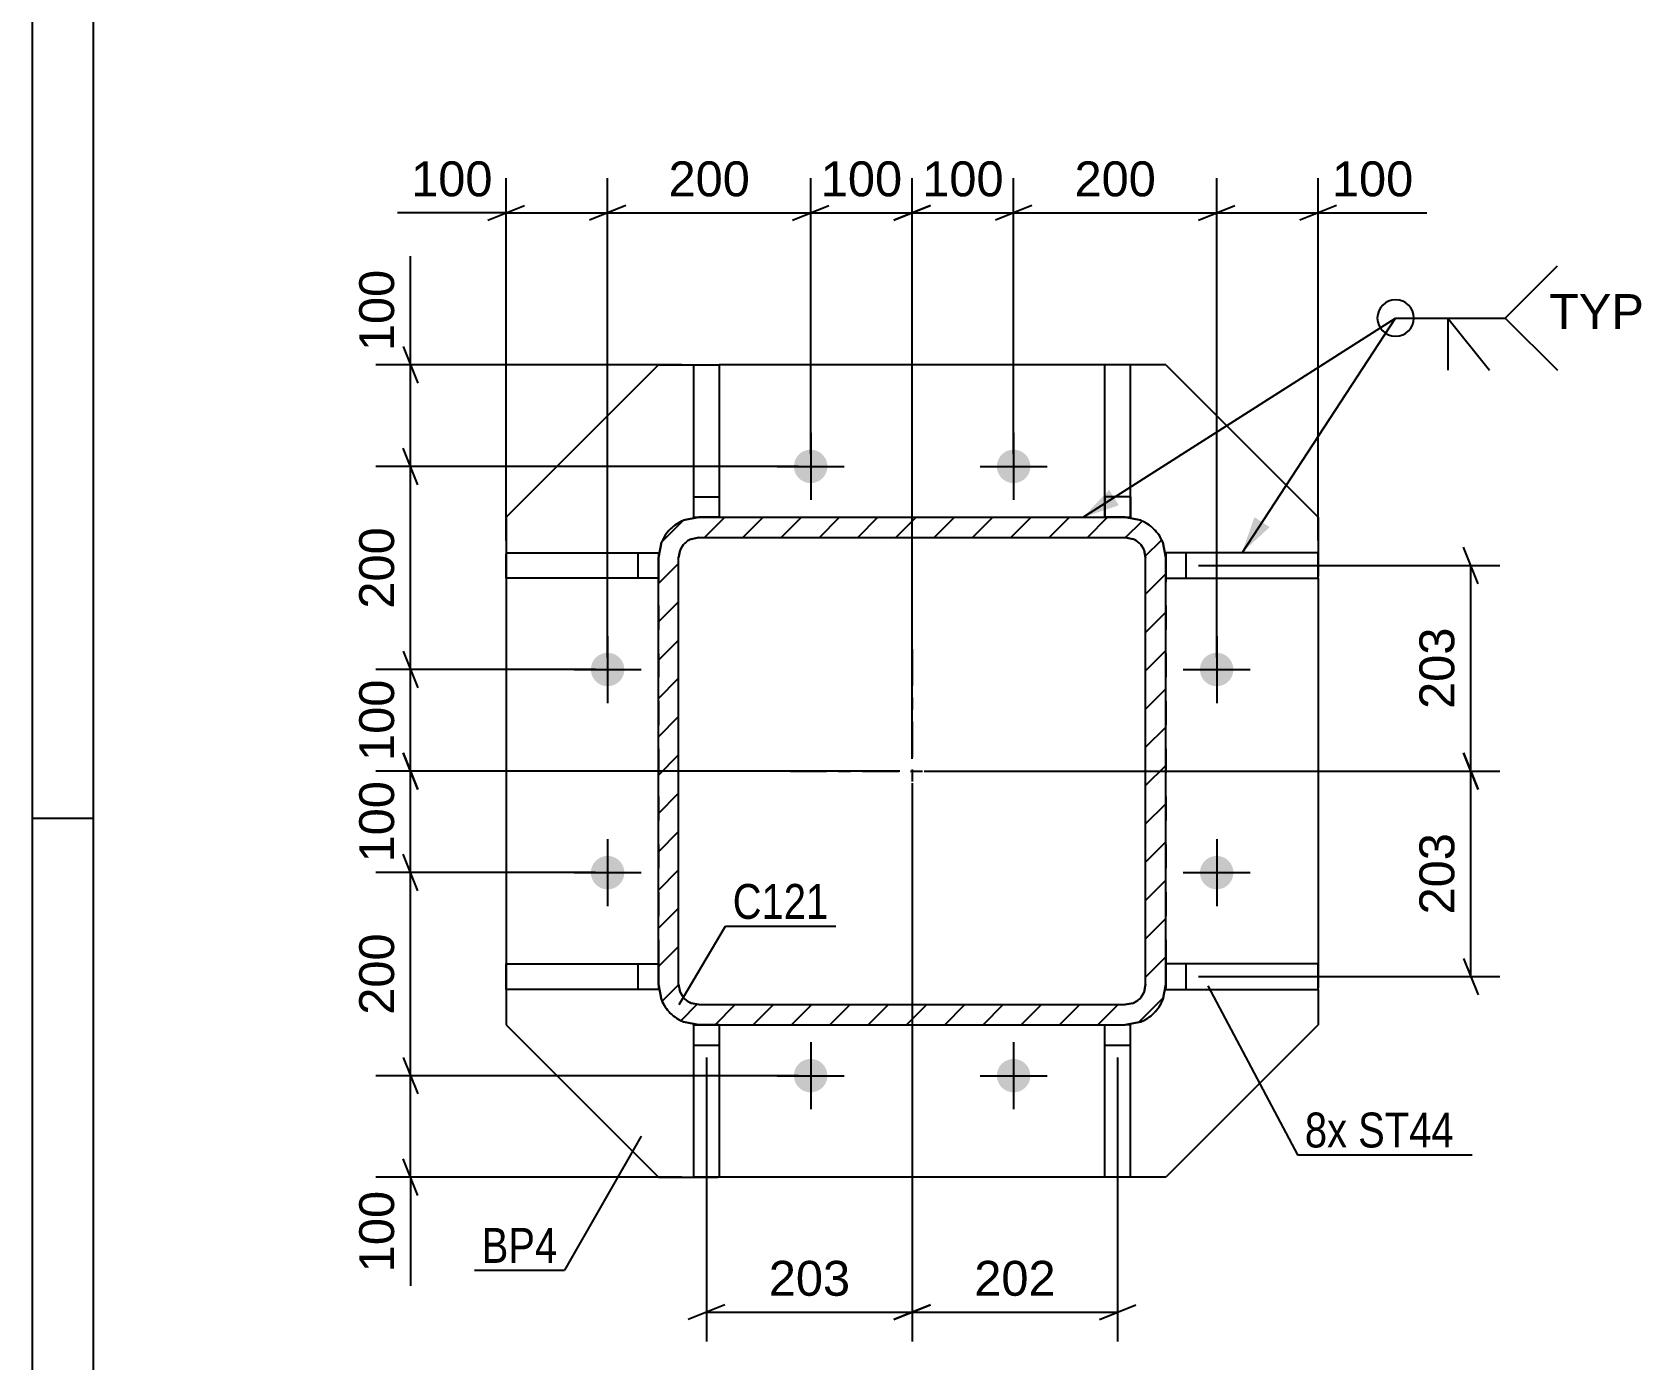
# Model space of a CAD drawing. Header units: millimetres. Extents: x -424 to 417, y -243 to 351.
# Drawn here: x -424.5 to -292.2, y -138.2 to -29.3 of the extents above; entities that cross this region are included whole.
import ezdxf

# ---------------------------------------------------------------- set-up
doc = ezdxf.new("R2010")
doc.units = ezdxf.units.MM
doc.linetypes.add('DXK_LINE_DOT2', pattern=[3.9198, 1.9599, -1.9599])
doc.linetypes.add('DXK_LINE_DOT3', pattern=[5.9187, 2.979, -0.9799, 0.9799, -0.9799])
doc.styles.add('Arial', font='ARIAL.TTF', dxfattribs={"height": 0.2})
doc.styles.add('Arial Narrow', font='ARIALN.TTF', dxfattribs={"height": 0.2})

# ---------------------------------------------------------------- blocks, each defined once
blk = doc.blocks.new('Unknown-284935898-1134')
at = {"color": 5, "linetype": 'Continuous'}
for p, q in [((-424.47, 351.23), (-424.47, -242.77)), ((-419.47, 346.23), (-419.47, -237.77)), ((-419.47, -93.77), (-424.47, -93.77))]:
    blk.add_line(p, q, dxfattribs=at)
blk = doc.blocks.new('Part-284935898-1626 - 1532')
at = {"color": 2, "linetype": 'Continuous'}
for p, q in [((-318.9, -71.97), (-331.4, -71.97)), ((-331.4, -71.97), (-331.4, -72.39)), ((-329.73, -74.06), (-329.73, -71.97)), ((-318.9, -74.06), (-318.9, -71.97)), ((-331.4, -74.06), (-318.9, -74.06))]:
    blk.add_line(p, q, dxfattribs=at)
at = {"color": 7, "linetype": 'DXK_LINE_DOT2'}
for p, q in [((-331.4, -72.39), (-331.4, -74.06)), ((-329.73, -74.06), (-329.73, -71.97)), ((-318.9, -74.06), (-318.9, -71.97))]:
    blk.add_line(p, q, dxfattribs=at)
blk = doc.blocks.new('Part-284935898-1566 - 1532')
at = {"linetype": 'Continuous'}
h = blk.add_hatch(dxfattribs=at)
h.set_pattern_fill('', scale=0.7, style=0, pattern_type=0)
h.set_pattern_definition([(45, (-371.0053, -69.31), (-1.571545, 1.571545), [])])
h.paths.add_polyline_path([(-369.73, -69.06), (-371.01, -69.31), (-372.09, -70.03), (-372.81, -71.11), (-373.06, -72.39), (-373.06, -107.39), (-372.81, -108.67), (-372.09, -109.75), (-371.01, -110.47), (-369.73, -110.72), (-334.73, -110.72), (-333.45, -110.47), (-332.37, -109.75), (-331.65, -108.67), (-331.4, -107.39), (-331.4, -72.39), (-331.65, -71.11), (-332.37, -70.03), (-333.45, -69.31), (-334.73, -69.06)])
h.paths.add_polyline_path([(-334.09, -70.85), (-333.55, -71.21), (-333.19, -71.75), (-333.06, -72.39), (-333.06, -107.39), (-333.19, -108.03), (-333.55, -108.57), (-334.09, -108.93), (-334.73, -109.06), (-369.73, -109.06), (-370.37, -108.93), (-370.91, -108.57), (-371.27, -108.03), (-371.4, -107.39), (-371.4, -72.39), (-371.27, -71.75), (-370.91, -71.21), (-370.37, -70.85), (-369.73, -70.72), (-334.73, -70.72)])
at = {"color": 7, "linetype": 'DXK_LINE_DOT2'}
for p, q in [((-371.01, -69.31), (-369.73, -69.06)), ((-369.73, -69.06), (-334.73, -69.06)), ((-334.73, -69.06), (-333.45, -69.31)), ((-373.06, -72.39), (-372.81, -71.11)), ((-369.73, -70.72), (-370.37, -70.85)), ((-369.73, -70.72), (-334.73, -70.72)), ((-334.09, -70.85), (-334.73, -70.72)), ((-331.65, -71.11), (-331.4, -72.39)), ((-373.06, -72.39), (-373.06, -107.39)), ((-371.27, -71.75), (-371.4, -72.39)), ((-371.4, -107.39), (-371.4, -72.39)), ((-333.06, -72.39), (-333.19, -71.75)), ((-333.06, -107.39), (-333.06, -72.39)), ((-331.4, -72.39), (-331.4, -107.39)), ((-372.81, -108.67), (-373.06, -107.39)), ((-371.4, -107.39), (-371.27, -108.03)), ((-333.19, -108.03), (-333.06, -107.39)), ((-331.4, -107.39), (-331.65, -108.67)), ((-370.37, -108.93), (-369.73, -109.06)), ((-369.73, -109.06), (-334.73, -109.06)), ((-334.73, -109.06), (-334.09, -108.93)), ((-369.73, -110.72), (-371.01, -110.47)), ((-369.73, -110.72), (-334.73, -110.72)), ((-333.45, -110.47), (-334.73, -110.72))]:
    blk.add_line(p, q, dxfattribs=at)
at = {"color": 2, "linetype": 'Continuous'}
for p, q in [((-369.73, -69.06), (-371.01, -69.31)), ((-369.73, -69.06), (-334.73, -69.06)), ((-333.45, -69.31), (-334.73, -69.06)), ((-372.81, -71.11), (-373.06, -72.39)), ((-370.37, -70.85), (-369.73, -70.72)), ((-369.73, -70.72), (-334.73, -70.72)), ((-334.73, -70.72), (-334.09, -70.85)), ((-331.4, -72.39), (-331.65, -71.11)), ((-373.06, -107.39), (-373.06, -72.39)), ((-371.4, -72.39), (-371.27, -71.75)), ((-371.4, -107.39), (-371.4, -72.39)), ((-333.19, -71.75), (-333.06, -72.39)), ((-333.06, -107.39), (-333.06, -72.39)), ((-331.4, -107.39), (-331.4, -72.39)), ((-373.06, -107.39), (-372.81, -108.67)), ((-371.27, -108.03), (-371.4, -107.39)), ((-333.06, -107.39), (-333.19, -108.03)), ((-331.65, -108.67), (-331.4, -107.39)), ((-369.73, -109.06), (-370.37, -108.93)), ((-369.73, -109.06), (-334.73, -109.06)), ((-334.09, -108.93), (-334.73, -109.06)), ((-371.01, -110.47), (-369.73, -110.72)), ((-369.73, -110.72), (-334.73, -110.72)), ((-334.73, -110.72), (-333.45, -110.47))]:
    blk.add_line(p, q, dxfattribs=at)
at = {"color": 7, "linetype": 'DXK_LINE_DOT3'}
for p, q in [((-352.23, -79.89), (-352.23, -99.89)), ((-362.23, -89.89), (-342.23, -89.89))]:
    blk.add_line(p, q, dxfattribs=at)
at = {"color": 7, "linetype": 'DXK_LINE_DOT2'}
for centre, radius, start, end in [((-369.73, -72.39), 3.33, 112.5, 157.5), ((-334.73, -72.39), 3.33, 22.5, 67.5), ((-369.73, -72.39), 1.67, 112.5, 157.5), ((-334.73, -72.39), 1.67, 22.5, 67.5), ((-369.73, -107.39), 1.67, 202.5, 247.5), ((-334.73, -107.39), 1.67, 292.5, 337.5), ((-369.73, -107.39), 3.33, 202.5, 247.5), ((-334.73, -107.39), 3.33, 292.5, 337.5)]:
    blk.add_arc(centre, radius, start, end, dxfattribs=at)
at = {"color": 2, "linetype": 'Continuous'}
for centre, radius, start, end in [((-369.73, -72.39), 3.33, 112.5, 157.5), ((-334.73, -72.39), 3.33, 22.5, 67.5), ((-369.73, -72.39), 1.67, 112.5, 157.5), ((-334.73, -72.39), 1.67, 22.5, 67.5), ((-369.73, -107.39), 1.67, 202.5, 247.5), ((-334.73, -107.39), 1.67, 292.5, 337.5), ((-369.73, -107.39), 3.33, 202.5, 247.5), ((-334.73, -107.39), 3.33, 292.5, 337.5)]:
    blk.add_arc(centre, radius, start, end, dxfattribs=at)
blk = doc.blocks.new('Bolt-284935898-1567 - 1532')
at = {"linetype": 'Continuous'}
for points in [[(-360.56, -63.51, -1), (-360.56, -66.26, -1)], [(-343.9, -63.51, -1), (-343.9, -66.26, -1)], [(-377.23, -80.18, -1), (-377.23, -82.93, -1)], [(-327.23, -80.18, -1), (-327.23, -82.93, -1)], [(-377.23, -96.85, -1), (-377.23, -99.6, -1)], [(-327.23, -96.85, -1), (-327.23, -99.6, -1)], [(-360.56, -113.51, -1), (-360.56, -116.26, -1)], [(-343.9, -113.51, -1), (-343.9, -116.26, -1)]]:
    blk.add_hatch(color=1, dxfattribs=at).paths.add_polyline_path(points)
at = {"color": 1, "linetype": 'Continuous'}
for p, q in [((-360.56, -62.14), (-360.56, -67.64)), ((-343.9, -62.14), (-343.9, -67.64)), ((-363.31, -64.89), (-357.81, -64.89)), ((-346.65, -64.89), (-341.15, -64.89)), ((-377.23, -78.81), (-377.23, -84.31)), ((-327.23, -78.81), (-327.23, -84.31)), ((-379.98, -81.56), (-374.48, -81.56)), ((-329.98, -81.56), (-324.48, -81.56)), ((-377.23, -95.47), (-377.23, -100.97)), ((-327.23, -95.47), (-327.23, -100.97)), ((-379.98, -98.22), (-374.48, -98.22)), ((-329.98, -98.22), (-324.48, -98.22)), ((-360.56, -112.14), (-360.56, -117.64)), ((-343.9, -112.14), (-343.9, -117.64)), ((-363.31, -114.89), (-357.81, -114.89)), ((-346.65, -114.89), (-341.15, -114.89))]:
    blk.add_line(p, q, dxfattribs=at)
blk = doc.blocks.new('Part-284935898-1631 - 1532')
at = {"color": 2, "linetype": 'Continuous'}
for p, q in [((-318.9, -105.72), (-331.4, -105.72)), ((-329.73, -107.81), (-329.73, -105.72)), ((-318.9, -107.81), (-318.9, -105.72)), ((-331.4, -107.81), (-331.4, -107.39)), ((-331.4, -107.81), (-318.9, -107.81))]:
    blk.add_line(p, q, dxfattribs=at)
at = {"color": 7, "linetype": 'DXK_LINE_DOT2'}
for p, q in [((-331.4, -105.72), (-331.4, -107.81)), ((-329.73, -107.81), (-329.73, -105.72)), ((-318.9, -107.81), (-318.9, -105.72))]:
    blk.add_line(p, q, dxfattribs=at)
blk = doc.blocks.new('Part-284935898-1616 - 1532')
at = {"color": 2, "linetype": 'Continuous'}
for p, q in [((-385.56, -71.97), (-373.06, -71.97)), ((-385.56, -71.97), (-385.56, -74.06)), ((-374.73, -74.06), (-374.73, -71.97)), ((-373.06, -71.97), (-373.06, -72.39)), ((-373.06, -74.06), (-385.56, -74.06))]:
    blk.add_line(p, q, dxfattribs=at)
at = {"color": 7, "linetype": 'DXK_LINE_DOT2'}
for p, q in [((-385.56, -74.06), (-385.56, -71.97)), ((-374.73, -74.06), (-374.73, -71.97)), ((-373.06, -72.39), (-373.06, -74.06))]:
    blk.add_line(p, q, dxfattribs=at)
blk = doc.blocks.new('Part-284935898-1621 - 1532')
at = {"color": 2, "linetype": 'Continuous'}
for p, q in [((-385.56, -105.72), (-373.06, -105.72)), ((-385.56, -107.81), (-385.56, -105.72)), ((-374.73, -107.81), (-374.73, -105.72)), ((-373.06, -107.81), (-385.56, -107.81)), ((-373.06, -107.39), (-373.06, -107.81))]:
    blk.add_line(p, q, dxfattribs=at)
at = {"color": 7, "linetype": 'DXK_LINE_DOT2'}
for p, q in [((-385.56, -107.81), (-385.56, -105.72)), ((-374.73, -107.81), (-374.73, -105.72)), ((-373.06, -105.72), (-373.06, -107.39))]:
    blk.add_line(p, q, dxfattribs=at)
blk = doc.blocks.new('Part-284935898-1636 - 1532')
at = {"color": 2, "linetype": 'Continuous'}
for p, q in [((-336.4, -123.22), (-336.4, -110.72)), ((-334.31, -110.72), (-334.73, -110.72)), ((-334.31, -123.22), (-334.31, -110.72)), ((-336.4, -112.39), (-334.31, -112.39)), ((-334.31, -123.22), (-336.4, -123.22))]:
    blk.add_line(p, q, dxfattribs=at)
at = {"color": 7, "linetype": 'DXK_LINE_DOT2'}
for p, q in [((-336.4, -112.39), (-336.4, -110.72)), ((-336.4, -110.72), (-334.73, -110.72)), ((-334.31, -112.39), (-334.31, -110.72))]:
    blk.add_line(p, q, dxfattribs=at)
blk = doc.blocks.new('Part-284935898-1641 - 1532')
at = {"color": 2, "linetype": 'Continuous'}
for p, q in [((-370.15, -123.22), (-370.15, -110.72)), ((-370.15, -110.72), (-369.73, -110.72)), ((-368.06, -110.72), (-368.06, -123.22)), ((-370.15, -112.39), (-368.06, -112.39)), ((-368.06, -123.22), (-370.15, -123.22))]:
    blk.add_line(p, q, dxfattribs=at)
at = {"color": 7, "linetype": 'DXK_LINE_DOT2'}
blk.add_line((-368.06, -110.72), (-369.73, -110.72), dxfattribs=at)
blk = doc.blocks.new('Part-284935898-1646 - 1532')
at = {"color": 2, "linetype": 'Continuous'}
for p, q in [((-334.31, -56.56), (-336.4, -56.56)), ((-336.4, -69.06), (-336.4, -56.56)), ((-334.31, -69.06), (-334.31, -56.56)), ((-334.31, -67.39), (-336.4, -67.39)), ((-334.73, -69.06), (-334.31, -69.06))]:
    blk.add_line(p, q, dxfattribs=at)
at = {"color": 7, "linetype": 'DXK_LINE_DOT2'}
for p, q in [((-336.4, -67.39), (-336.4, -69.06)), ((-334.31, -67.39), (-334.31, -69.06)), ((-334.73, -69.06), (-336.4, -69.06))]:
    blk.add_line(p, q, dxfattribs=at)
blk = doc.blocks.new('Part-284935898-1651 - 1532')
at = {"color": 2, "linetype": 'Continuous'}
for p, q in [((-370.15, -69.06), (-370.15, -56.56)), ((-370.15, -56.56), (-368.06, -56.56)), ((-368.06, -56.56), (-368.06, -69.06)), ((-370.15, -67.39), (-368.06, -67.39)), ((-370.15, -69.06), (-369.73, -69.06))]:
    blk.add_line(p, q, dxfattribs=at)
at = {"color": 7, "linetype": 'DXK_LINE_DOT2'}
blk.add_line((-368.06, -69.06), (-369.73, -69.06), dxfattribs=at)
blk = doc.blocks.new('Part-284935898-1666 - 1532')
at = {"color": 2, "linetype": 'Continuous'}
for p, q in [((-373.06, -56.56), (-385.56, -69.06)), ((-373.06, -56.56), (-370.15, -56.56)), ((-336.4, -56.56), (-368.06, -56.56)), ((-331.4, -56.56), (-334.31, -56.56)), ((-331.4, -56.56), (-318.9, -69.06)), ((-385.56, -69.06), (-385.56, -71.97)), ((-318.9, -69.06), (-318.9, -71.97)), ((-385.56, -74.06), (-385.56, -105.72)), ((-318.9, -74.06), (-318.9, -105.72)), ((-385.56, -107.81), (-385.56, -110.72)), ((-318.9, -107.81), (-318.9, -110.72)), ((-385.56, -110.72), (-373.06, -123.22)), ((-318.9, -110.72), (-331.4, -123.22)), ((-373.06, -123.22), (-370.15, -123.22)), ((-336.4, -123.22), (-368.06, -123.22)), ((-331.4, -123.22), (-334.31, -123.22))]:
    blk.add_line(p, q, dxfattribs=at)
at = {"color": 7, "linetype": 'DXK_LINE_DOT2'}
for p, q in [((-370.15, -56.56), (-368.06, -56.56)), ((-334.31, -56.56), (-336.4, -56.56)), ((-385.56, -71.97), (-385.56, -74.06)), ((-318.9, -71.97), (-318.9, -74.06)), ((-385.56, -105.72), (-385.56, -107.81)), ((-318.9, -105.72), (-318.9, -107.81)), ((-370.15, -123.22), (-368.06, -123.22)), ((-334.31, -123.22), (-336.4, -123.22))]:
    blk.add_line(p, q, dxfattribs=at)
blk = doc.blocks.new('StraightDimension-284935898-32338 - 1532')
at = {"color": 7, "linetype": 'Continuous'}
for p, q in [((-327.23, -80.56), (-327.23, -41.22)), ((-318.9, -70.97), (-318.9, -41.22)), ((-328.73, -44.67), (-325.73, -43.47)), ((-317.4, -43.47), (-320.4, -44.67)), ((-327.23, -44.07), (-318.9, -44.07)), ((-318.9, -44.07), (-309.98, -44.07)), ((-318.9, -44.07), (-309.98, -44.07))]:
    blk.add_line(p, q, dxfattribs=at)
at = {"color": 0}
blk.add_wipeout([(-310.5, -43.32), (-310.5, -39.12), (-318.37, -39.12), (-318.37, -43.32)], dxfattribs=at)
at = {"color": 3, "style": 'Arial'}
blk.add_text('100', height=2.865, dxfattribs=at).set_placement((-317.77, -42.72))
blk = doc.blocks.new('StraightDimension-284935898-32407 - 1532')
at = {"color": 7, "linetype": 'Continuous'}
for p, q in [((-393.41, -56.56), (-393.41, -47.64)), ((-393.41, -56.56), (-393.41, -47.64)), ((-394.01, -55.06), (-392.81, -58.06)), ((-371.15, -56.56), (-396.26, -56.56)), ((-393.41, -64.89), (-393.41, -56.56)), ((-392.81, -66.39), (-394.01, -63.39)), ((-361.56, -64.89), (-396.26, -64.89))]:
    blk.add_line(p, q, dxfattribs=at)
at = {"color": 0}
blk.add_wipeout([(-394.16, -48.16), (-398.36, -48.16), (-398.36, -56.03), (-394.16, -56.03)], dxfattribs=at)
at = {"color": 3, "style": 'Arial'}
blk.add_text('100', height=2.865, rotation=90.0002, dxfattribs=at).set_placement((-394.76, -55.43))
blk = doc.blocks.new('StraightDimension-284935898-32343 - 1532')
at = {"color": 7, "linetype": 'Continuous'}
for p, q in [((-385.56, -70.97), (-385.56, -41.22)), ((-377.23, -80.56), (-377.23, -41.22)), ((-387.06, -44.67), (-384.06, -43.47)), ((-375.73, -43.47), (-378.73, -44.67)), ((-385.56, -44.07), (-394.48, -44.07)), ((-385.56, -44.07), (-394.48, -44.07)), ((-385.56, -44.07), (-377.23, -44.07))]:
    blk.add_line(p, q, dxfattribs=at)
at = {"color": 0}
blk.add_wipeout([(-386.09, -43.32), (-386.09, -39.12), (-393.96, -39.12), (-393.96, -43.32)], dxfattribs=at)
at = {"color": 3, "style": 'Arial'}
blk.add_text('100', height=2.865, dxfattribs=at).set_placement((-393.36, -42.72))
blk = doc.blocks.new('StraightDimension-284935898-32411 - 1532')
at = {"color": 7, "linetype": 'Continuous'}
for p, q in [((-392.81, -99.72), (-394.01, -96.72)), ((-378.23, -98.22), (-396.26, -98.22)), ((-393.41, -114.89), (-393.41, -98.22)), ((-394.01, -113.39), (-392.81, -116.39)), ((-361.56, -114.89), (-396.26, -114.89))]:
    blk.add_line(p, q, dxfattribs=at)
at = {"color": 0}
blk.add_wipeout([(-394.16, -102.62), (-398.36, -102.62), (-398.36, -110.49), (-394.16, -110.49)], dxfattribs=at)
at = {"color": 3, "style": 'Arial'}
blk.add_text('200', height=2.865, rotation=90.0002, dxfattribs=at).set_placement((-394.76, -109.89))
blk = doc.blocks.new('StraightDimension-284935898-1797 - 1532')
at = {"color": 7, "linetype": 'Continuous'}
for p, q in [((-305.77, -74.51), (-306.97, -71.51)), ((-328.73, -73.01), (-303.97, -73.01)), ((-306.37, -89.89), (-306.37, -73.01)), ((-306.97, -88.39), (-305.77, -91.39)), ((-351.23, -89.89), (-303.97, -89.89))]:
    blk.add_line(p, q, dxfattribs=at)
at = {"color": 0}
blk.add_wipeout([(-307.12, -77.52), (-311.32, -77.52), (-311.32, -85.39), (-307.12, -85.39)], dxfattribs=at)
at = {"color": 3, "style": 'Arial'}
blk.add_text('203', height=2.865, rotation=90.0002, dxfattribs=at).set_placement((-307.72, -84.79))
blk = doc.blocks.new('StraightDimension-284935898-32409 - 1532')
at = {"color": 7, "linetype": 'Continuous'}
for p, q in [((-394.01, -80.06), (-392.81, -83.06)), ((-378.23, -81.56), (-396.26, -81.56)), ((-393.41, -89.89), (-393.41, -81.56)), ((-392.81, -91.39), (-394.01, -88.39)), ((-353.23, -89.89), (-396.26, -89.89))]:
    blk.add_line(p, q, dxfattribs=at)
at = {"color": 0}
blk.add_wipeout([(-394.16, -81.79), (-398.36, -81.79), (-398.36, -89.66), (-394.16, -89.66)], dxfattribs=at)
at = {"color": 3, "style": 'Arial'}
blk.add_text('100', height=2.865, rotation=90.0002, dxfattribs=at).set_placement((-394.76, -89.06))
blk = doc.blocks.new('StraightDimension-284935898-1773 - 1532')
at = {"color": 7, "linetype": 'Continuous'}
for p, q in [((-352.23, -90.89), (-352.23, -136.7)), ((-369.11, -113.39), (-369.11, -136.7)), ((-367.61, -133.7), (-370.61, -134.9)), ((-369.11, -134.3), (-352.23, -134.3)), ((-353.73, -134.9), (-350.73, -133.7))]:
    blk.add_line(p, q, dxfattribs=at)
at = {"color": 0}
blk.add_wipeout([(-356.73, -133.55), (-356.73, -129.35), (-364.6, -129.35), (-364.6, -133.55)], dxfattribs=at)
at = {"color": 3, "style": 'Arial'}
blk.add_text('203', height=2.865, dxfattribs=at).set_placement((-364, -132.95))
blk = doc.blocks.new('StraightDimension-284935898-1781 - 1532')
at = {"color": 7, "linetype": 'Continuous'}
for p, q in [((-352.23, -90.89), (-352.23, -136.7)), ((-335.36, -113.39), (-335.36, -136.7)), ((-350.73, -133.7), (-353.73, -134.9)), ((-352.23, -134.3), (-335.36, -134.3)), ((-336.86, -134.9), (-333.86, -133.7))]:
    blk.add_line(p, q, dxfattribs=at)
at = {"color": 0}
blk.add_wipeout([(-339.86, -133.55), (-339.86, -129.35), (-347.73, -129.35), (-347.73, -133.55)], dxfattribs=at)
at = {"color": 3, "style": 'Arial'}
blk.add_text('202', height=2.865, dxfattribs=at).set_placement((-347.13, -132.95))
blk = doc.blocks.new('StraightDimension-284935898-1789 - 1532')
at = {"color": 7, "linetype": 'Continuous'}
for p, q in [((-305.77, -91.39), (-306.97, -88.39)), ((-351.23, -89.89), (-303.97, -89.89)), ((-306.37, -106.76), (-306.37, -89.89)), ((-306.97, -105.26), (-305.77, -108.26)), ((-328.73, -106.76), (-303.97, -106.76))]:
    blk.add_line(p, q, dxfattribs=at)
at = {"color": 0}
blk.add_wipeout([(-307.12, -94.39), (-311.32, -94.39), (-311.32, -102.26), (-307.12, -102.26)], dxfattribs=at)
at = {"color": 3, "style": 'Arial'}
blk.add_text('203', height=2.865, rotation=90.0002, dxfattribs=at).set_placement((-307.72, -101.66))
blk = doc.blocks.new('StraightDimension-284935898-32339 - 1532')
at = {"color": 7, "linetype": 'Continuous'}
for p, q in [((-343.9, -63.89), (-343.9, -41.22)), ((-327.23, -80.56), (-327.23, -41.22)), ((-342.4, -43.47), (-345.4, -44.67)), ((-328.73, -44.67), (-325.73, -43.47)), ((-343.9, -44.07), (-327.23, -44.07))]:
    blk.add_line(p, q, dxfattribs=at)
at = {"color": 0}
blk.add_wipeout([(-331.63, -43.32), (-331.63, -39.12), (-339.5, -39.12), (-339.5, -43.32)], dxfattribs=at)
at = {"color": 3, "style": 'Arial'}
blk.add_text('200', height=2.865, dxfattribs=at).set_placement((-338.9, -42.72))
blk = doc.blocks.new('StraightDimension-284935898-32340 - 1532')
at = {"color": 7, "linetype": 'Continuous'}
for p, q in [((-352.23, -88.89), (-352.23, -41.22)), ((-343.9, -63.89), (-343.9, -41.22)), ((-353.73, -44.67), (-350.73, -43.47)), ((-342.4, -43.47), (-345.4, -44.67)), ((-352.23, -44.07), (-343.9, -44.07))]:
    blk.add_line(p, q, dxfattribs=at)
at = {"color": 0}
blk.add_wipeout([(-344.13, -43.32), (-344.13, -39.12), (-352, -39.12), (-352, -43.32)], dxfattribs=at)
at = {"color": 3, "style": 'Arial'}
blk.add_text('100', height=2.865, dxfattribs=at).set_placement((-351.4, -42.72))
blk = doc.blocks.new('StraightDimension-284935898-32341 - 1532')
at = {"color": 7, "linetype": 'Continuous'}
for p, q in [((-360.56, -63.89), (-360.56, -41.22)), ((-352.23, -88.89), (-352.23, -41.22)), ((-362.06, -44.67), (-359.06, -43.47)), ((-350.73, -43.47), (-353.73, -44.67)), ((-360.56, -44.07), (-352.23, -44.07))]:
    blk.add_line(p, q, dxfattribs=at)
at = {"color": 0}
blk.add_wipeout([(-352.46, -43.32), (-352.46, -39.12), (-360.33, -39.12), (-360.33, -43.32)], dxfattribs=at)
at = {"color": 3, "style": 'Arial'}
blk.add_text('100', height=2.865, dxfattribs=at).set_placement((-359.73, -42.72))
blk = doc.blocks.new('StraightDimension-284935898-32342 - 1532')
at = {"color": 7, "linetype": 'Continuous'}
for p, q in [((-377.23, -80.56), (-377.23, -41.22)), ((-360.56, -63.89), (-360.56, -41.22)), ((-375.73, -43.47), (-378.73, -44.67)), ((-362.06, -44.67), (-359.06, -43.47)), ((-377.23, -44.07), (-360.56, -44.07))]:
    blk.add_line(p, q, dxfattribs=at)
at = {"color": 0}
blk.add_wipeout([(-364.96, -43.32), (-364.96, -39.12), (-372.83, -39.12), (-372.83, -43.32)], dxfattribs=at)
at = {"color": 3, "style": 'Arial'}
blk.add_text('200', height=2.865, dxfattribs=at).set_placement((-372.23, -42.72))
blk = doc.blocks.new('StraightDimension-284935898-32408 - 1532')
at = {"color": 7, "linetype": 'Continuous'}
for p, q in [((-392.81, -66.39), (-394.01, -63.39)), ((-361.56, -64.89), (-396.26, -64.89)), ((-393.41, -81.56), (-393.41, -64.89)), ((-394.01, -80.06), (-392.81, -83.06)), ((-378.23, -81.56), (-396.26, -81.56))]:
    blk.add_line(p, q, dxfattribs=at)
at = {"color": 0}
blk.add_wipeout([(-394.16, -69.29), (-398.36, -69.29), (-398.36, -77.16), (-394.16, -77.16)], dxfattribs=at)
at = {"color": 3, "style": 'Arial'}
blk.add_text('200', height=2.865, rotation=90.0002, dxfattribs=at).set_placement((-394.76, -76.56))
blk = doc.blocks.new('StraightDimension-284935898-32410 - 1532')
at = {"color": 7, "linetype": 'Continuous'}
for p, q in [((-394.01, -88.39), (-392.81, -91.39)), ((-353.23, -89.89), (-396.26, -89.89)), ((-393.41, -98.22), (-393.41, -89.89)), ((-392.81, -99.72), (-394.01, -96.72)), ((-378.23, -98.22), (-396.26, -98.22))]:
    blk.add_line(p, q, dxfattribs=at)
at = {"color": 0}
blk.add_wipeout([(-394.16, -90.12), (-398.36, -90.12), (-398.36, -97.99), (-394.16, -97.99)], dxfattribs=at)
at = {"color": 3, "style": 'Arial'}
blk.add_text('100', height=2.865, rotation=90.0002, dxfattribs=at).set_placement((-394.76, -97.39))
blk = doc.blocks.new('StraightDimension-284935898-32412 - 1532')
at = {"color": 7, "linetype": 'Continuous'}
for p, q in [((-394.01, -113.39), (-392.81, -116.39)), ((-361.56, -114.89), (-396.26, -114.89)), ((-393.41, -123.22), (-393.41, -114.89)), ((-392.81, -124.72), (-394.01, -121.72)), ((-371.15, -123.22), (-396.26, -123.22)), ((-393.41, -123.22), (-393.41, -132.14)), ((-393.41, -123.22), (-393.41, -132.14))]:
    blk.add_line(p, q, dxfattribs=at)
at = {"color": 0}
blk.add_wipeout([(-394.16, -123.75), (-398.36, -123.75), (-398.36, -131.62), (-394.16, -131.62)], dxfattribs=at)
at = {"color": 3, "style": 'Arial'}
blk.add_text('100', height=2.865, rotation=90.0002, dxfattribs=at).set_placement((-394.76, -131.02))
blk = doc.blocks.new('Mark-284935898-1562 - 1532')
at = {"color": 0}
blk.add_wipeout([(-359.1, -102.02), (-359.1, -99.02), (-366.96, -99.02), (-366.96, -102.02)], dxfattribs=at)
blk.add_wipeout([(-359.1, -102.02), (-359.1, -99.02), (-366.96, -99.02), (-366.96, -102.02)], dxfattribs=at)
at = {"color": 30, "linetype": 'Continuous'}
for p, q in [((-371.35, -109.06), (-367.56, -102.62)), ((-367.56, -102.62), (-358.5, -102.62))]:
    blk.add_line(p, q, dxfattribs=at)
at = {"color": 3, "style": 'Arial Narrow'}
blk.add_text('C121', height=2.863, dxfattribs=at).set_placement((-366.96, -102.02))
blk = doc.blocks.new('Mark-284935898-1662 - 1532')
at = {"color": 0}
blk.add_wipeout([(-381.36, -130.25), (-381.36, -127.25), (-387.57, -127.25), (-387.57, -130.25)], dxfattribs=at)
blk.add_wipeout([(-381.36, -130.25), (-381.36, -127.25), (-387.57, -127.25), (-387.57, -130.25)], dxfattribs=at)
at = {"color": 30, "linetype": 'Continuous'}
for p in [(-374.47, -119.86), (-388.17, -130.85)]:
    blk.add_line(p, (-380.76, -130.85), dxfattribs=at)
at = {"color": 3, "style": 'Arial Narrow'}
blk.add_text('BP4', height=2.863, dxfattribs=at).set_placement((-387.57, -130.25))
blk = doc.blocks.new('MarkSet-284935898-1865 - 1532')
at = {"color": 0}
for points in [[(-316.52, -120.78), (-316.52, -117.78), (-319.99, -117.78), (-319.99, -120.78)], [(-307.76, -120.78), (-307.76, -117.78), (-315.62, -117.78), (-315.62, -120.78)]]:
    blk.add_wipeout(points, dxfattribs=at)
for points in [[(-316.52, -120.78), (-316.52, -117.78), (-319.99, -117.78), (-319.99, -120.78)], [(-307.76, -120.78), (-307.76, -117.78), (-315.62, -117.78), (-315.62, -120.78)]]:
    blk.add_wipeout(points, dxfattribs=at)
at = {"color": 30, "linetype": 'Continuous'}
for p, q in [((-327.96, -107.52), (-320.59, -121.38)), ((-320.59, -121.38), (-306.26, -121.38))]:
    blk.add_line(p, q, dxfattribs=at)
at = {"color": 3, "style": 'Arial Narrow'}
for s, p in [('8x', (-319.99, -120.78)), ('ST44', (-315.62, -120.78))]:
    blk.add_text(s, height=2.863, dxfattribs=at).set_placement(p)
blk = doc.blocks.new('WeldMark-284935898-32074 - 1532')
at = {"linetype": 'Continuous'}
for points in [[(-335.26, -68.08), (-338.19, -69.06), (-336.06, -66.81)], [(-335.26, -68.08), (-338.19, -69.06), (-336.06, -66.81)], [(-322.88, -69.87), (-325.15, -71.97), (-324.13, -69.05)]]:
    blk.add_hatch(color=30, dxfattribs=at).paths.add_polyline_path(points)
at = {"color": 30, "linetype": 'Continuous'}
for p, q in [((-338.19, -69.06), (-312.54, -52.71)), ((-338.19, -69.06), (-312.54, -52.71)), ((-325.15, -71.97), (-312.54, -52.71)), ((-312.54, -52.71), (-303.54, -52.71))]:
    blk.add_line(p, q, dxfattribs=at)
at = {"color": 3, "linetype": 'Continuous'}
for q in [(-304.83, -57), (-308.26, -57)]:
    blk.add_line((-308.26, -52.71), q, dxfattribs=at)
for start, end in [(90, 270), (270, 90)]:
    blk.add_arc((-312.54, -52.71), 1.5, start, end, dxfattribs=at)
at = {"color": 0, "linetype": 'Continuous'}
blk.add_wipeout([(-292.17, -53.61), (-292.17, -50.61), (-299.94, -50.61), (-299.94, -53.61)], dxfattribs=at)
blk.add_wipeout([(-292.17, -53.61), (-292.17, -50.61), (-299.94, -50.61), (-299.94, -53.61)], dxfattribs=at)
at = {"color": 3, "linetype": 'Continuous'}
for q in [(-299.26, -48.43), (-299.26, -57)]:
    blk.add_line((-303.54, -52.71), q, dxfattribs=at)
at = {"color": 3, "linetype": 'Continuous', "style": 'Arial'}
blk.add_text('TYP', height=2.865, dxfattribs=at).set_placement((-299.94, -53.61))

msp = doc.modelspace()

# ---------------------------------------------------------------- block references
for name in ['Unknown-284935898-1134', 'Part-284935898-1666 - 1532', 'Part-284935898-1651 - 1532', 'Part-284935898-1646 - 1532', 'Bolt-284935898-1567 - 1532', 'Part-284935898-1566 - 1532', 'Part-284935898-1616 - 1532', 'Part-284935898-1626 - 1532', 'Part-284935898-1621 - 1532', 'Part-284935898-1631 - 1532', 'Part-284935898-1641 - 1532', 'Part-284935898-1636 - 1532']:
    msp.add_blockref(name, (0, 0))

# ---------------------------------------------------------------- next in the draw order: block references
for name in ['StraightDimension-284935898-32338 - 1532', 'StraightDimension-284935898-32407 - 1532', 'StraightDimension-284935898-32411 - 1532']:
    msp.add_blockref(name, (0, 0))

# ---------------------------------------------------------------- next in the draw order: block references
for name in ['StraightDimension-284935898-32343 - 1532', 'StraightDimension-284935898-1797 - 1532']:
    msp.add_blockref(name, (0, 0))

# ---------------------------------------------------------------- next in the draw order: block references
for name in ['StraightDimension-284935898-32339 - 1532', 'StraightDimension-284935898-32409 - 1532']:
    msp.add_blockref(name, (0, 0))

# ---------------------------------------------------------------- next in the draw order: block references
for name in ['WeldMark-284935898-32074 - 1532', 'StraightDimension-284935898-1773 - 1532']:
    msp.add_blockref(name, (0, 0))

# ---------------------------------------------------------------- next in the draw order: block references
for name in ['StraightDimension-284935898-1781 - 1532', 'StraightDimension-284935898-32412 - 1532']:
    msp.add_blockref(name, (0, 0))

# ---------------------------------------------------------------- next in the draw order: block references
for name in ['StraightDimension-284935898-1789 - 1532', 'Mark-284935898-1662 - 1532']:
    msp.add_blockref(name, (0, 0))

# ---------------------------------------------------------------- next in the draw order: block references
for name in ['StraightDimension-284935898-32340 - 1532', 'MarkSet-284935898-1865 - 1532']:
    msp.add_blockref(name, (0, 0))

# ---------------------------------------------------------------- next in the draw order: block references
msp.add_blockref('StraightDimension-284935898-32341 - 1532', (0, 0))

# ---------------------------------------------------------------- next in the draw order: block references
for name in ['StraightDimension-284935898-32342 - 1532', 'StraightDimension-284935898-32410 - 1532']:
    msp.add_blockref(name, (0, 0))

# ---------------------------------------------------------------- next in the draw order: block references
for name in ['StraightDimension-284935898-32408 - 1532', 'Mark-284935898-1562 - 1532']:
    msp.add_blockref(name, (0, 0))

doc.saveas('drawing.dxf')
